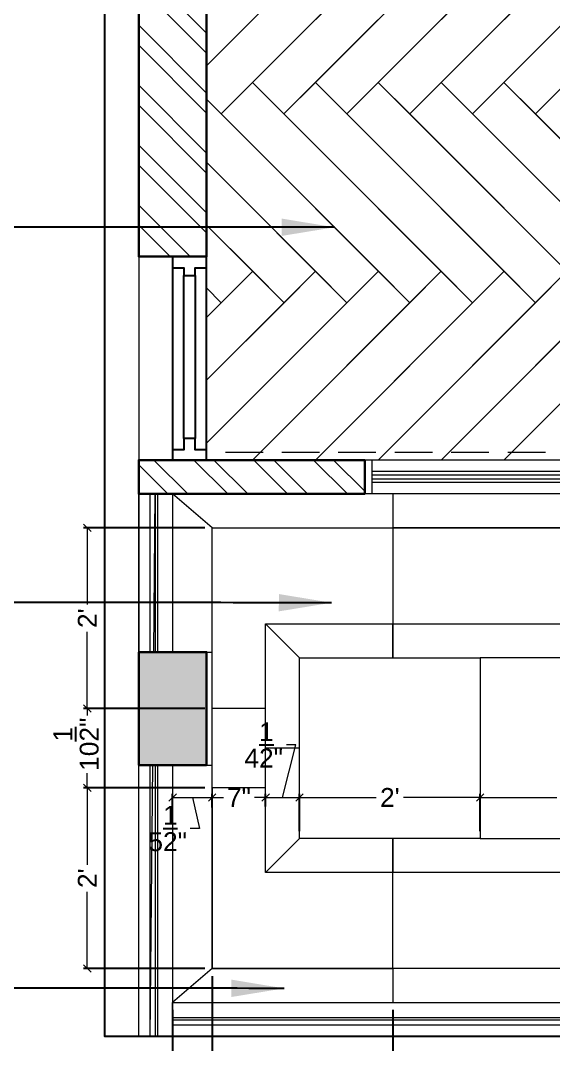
# Model space of a CAD drawing. Header units: millimetres. Extents: x 56222 to 3066687, y -650199 to -121287.
# Drawn here: x 151947.5 to 152018.3, y -179747.2 to -179611.3 of the extents above; entities that cross this region are included whole.
import ezdxf

# ---------------------------------------------------------------- set-up
doc = ezdxf.new("R2010")
doc.units = ezdxf.units.MM
doc.header["$MEASUREMENT"] = 0
doc.header["$PDMODE"] = 35
doc.linetypes.add('ACAD_ISO02W100', pattern=[15, 12, -3])
doc.linetypes.add('DASHED', pattern=[0.75, 0.5, -0.25])
doc.layers.get('Defpoints').update_dxf_attribs({"color": 220})
for name, color, linetype, lineweight in [('COLUMN', 1, 'Continuous', 30), ('dim05', 1, 'Continuous', 13), ('FIRST FLOOR', 7, 'Continuous', 9), ('FIRST FLOOR ( DW_RAIL )', 7, 'Continuous', 9), ('FIRST FLOOR_( D - W & RAILING )', 251, 'Continuous', 9), ('FIRST FLOOR_( PLine )_', 251, 'Continuous', 30), ('Labelling', 1, 'Continuous', 25), ('wall', 7, 'Continuous', 30), ('XX~SLAB ( BEAM )~ ( DIM )', 7, 'Continuous', 9)]:
    doc.layers.add(name, color=color, linetype=linetype, lineweight=lineweight)
doc.layers.add('GROUND FLOOR  ( Text )', color=251, linetype='Continuous')
doc.layers.add('hatch', color=253, linetype='Continuous', lineweight=0, transparency=0.4)
doc.layers.add('XX~SLAB ( PLINE )', color=251, linetype='Continuous', plot=False)
doc.styles.add('Arial', font='arial.ttf')
doc.styles.add('Cn_BT_9 ( BOLD )', font='swisscb.ttf', dxfattribs={"height": 9})
doc.styles.get("Standard").update_dxf_attribs({"font": 'arial.ttf', "height": 6})
doc.dimstyles.new('Cn_BT_9 ( BOLD )', dxfattribs={"dimtxt": 9, "dimasz": 5, "dimexe": 1.5, "dimexo": 0, "dimgap": 0.09, "dimtad": 0, "dimzin": 3, "dimdsep": 46, "dimlunit": 4, "dimtxsty": 'Cn_BT_9 ( BOLD )', "dimblk": 'DOT', "dimcen": 0.09, "dimdle": 1.5, "dimclrd": 251, "dimclre": 251, "dimclrt": 5, "dimadec": 0, "dimazin": 0, "dimtfac": 0.75, "dimtofl": 0, "dimtmove": 0, "dimatfit": 3, "dimfxl": 0, "dimtolj": 1, "dimtzin": 0, "dimlwd": 15, "dimlwe": 15, "dimarcsym": 0})
doc.dimstyles.new('ISO-25', dxfattribs={"dimtxt": 2.5, "dimasz": 1, "dimexe": 0.5, "dimexo": 1, "dimtad": 0, "dimdec": 1, "dimlunit": 4, "dimtxsty": 'Standard', "dimblk": 'OBLIQUE', "dimcen": 2.5, "dimclrd": 1, "dimclre": 1, "dimclrt": 5, "dimadec": 0, "dimazin": 0, "dimtfac": 1, "dimtdec": 1, "dimtmove": 0, "dimatfit": 3, "dimfxl": 1, "dimlwd": -1, "dimarcsym": 0})

# ---------------------------------------------------------------- blocks, each defined once
blk = doc.blocks.new('_Oblique')
at = {"layer": 'wall', "color": 0, "lineweight": -2}
blk.add_line((-0.5, -0.5), (0.5, 0.5), dxfattribs=at)
blk = doc.blocks.new('*D150')
at = {"layer": 'Defpoints', "color": 0, "lineweight": 30, "transparency": 16777216}
for p in [(151972.94, -179737.13), (151967.69, -179741.63), (151972.94, -179751.49)]:
    blk.add_point(p, dxfattribs=at)
at = {"layer": 'dim05', "color": 1, "linetype": 'Continuous', "lineweight": -2, "transparency": 16777216}
for p, q in [((151972.94, -179738.13), (151972.94, -179751.99)), ((151967.69, -179742.63), (151967.69, -179751.99))]:
    blk.add_line(p, q, dxfattribs=at)
at = {"layer": 'dim05', "color": 1, "linetype": 'Continuous', "transparency": 16777216}
blk.add_line((151967.69, -179751.49), (151972.94, -179751.49), dxfattribs=at)
at = {"layer": 'dim05', "color": 1, "transparency": 16777216, "rotation": 180}
blk.add_blockref('_Oblique', (151967.69, -179751.49), dxfattribs=at)
at = {"layer": 'dim05', "color": 1, "transparency": 16777216}
blk.add_blockref('_Oblique', (151972.94, -179751.49), dxfattribs=at)
at = {"layer": 'dim05', "color": 5, "lineweight": 25, "transparency": 16777216, "insert": (151970.31, -179754.84), "char_height": 2.5, "attachment_point": 5, "style": 'Arial'}
blk.add_mtext('5{\\H1x;\\S1/2;}"', dxfattribs=at)
blk = doc.blocks.new('*D151')
at = {"layer": 'Defpoints', "color": 0, "lineweight": 30, "transparency": 16777216}
for p in [(151972.94, -179737.13), (151996.92, -179741.63), (151996.92, -179751.49)]:
    blk.add_point(p, dxfattribs=at)
at = {"layer": 'dim05', "color": 1, "linetype": 'Continuous', "lineweight": -2, "transparency": 16777216}
for p, q in [((151972.94, -179738.13), (151972.94, -179751.99)), ((151996.92, -179742.63), (151996.92, -179751.99))]:
    blk.add_line(p, q, dxfattribs=at)
at = {"layer": 'dim05', "color": 1, "linetype": 'Continuous', "transparency": 16777216}
for p, q in [((151972.94, -179751.49), (151983.13, -179751.49)), ((151996.92, -179751.49), (151986.73, -179751.49))]:
    blk.add_line(p, q, dxfattribs=at)
at = {"layer": 'dim05', "color": 1, "transparency": 16777216, "rotation": 180}
blk.add_blockref('_Oblique', (151972.94, -179751.49), dxfattribs=at)
at = {"layer": 'dim05', "color": 1, "transparency": 16777216}
blk.add_blockref('_Oblique', (151996.92, -179751.49), dxfattribs=at)
at = {"layer": 'dim05', "color": 5, "lineweight": 25, "transparency": 16777216, "insert": (151984.93, -179751.49), "char_height": 2.5, "attachment_point": 5, "style": 'Arial'}
blk.add_mtext("2'", dxfattribs=at)
blk = doc.blocks.new('*D152')
at = {"layer": 'Defpoints', "color": 0, "lineweight": 30, "transparency": 16777216}
for p in [(151996.92, -179741.63), (152020.91, -179741.63), (152020.91, -179751.49)]:
    blk.add_point(p, dxfattribs=at)
at = {"layer": 'dim05', "color": 1, "linetype": 'Continuous', "lineweight": -2, "transparency": 16777216}
for p, q in [((151996.92, -179742.63), (151996.92, -179751.99)), ((152020.91, -179742.63), (152020.91, -179751.99))]:
    blk.add_line(p, q, dxfattribs=at)
at = {"layer": 'dim05', "color": 1, "linetype": 'Continuous', "transparency": 16777216}
for p, q in [((151996.92, -179751.49), (152007.12, -179751.49)), ((152020.91, -179751.49), (152010.71, -179751.49))]:
    blk.add_line(p, q, dxfattribs=at)
at = {"layer": 'dim05', "color": 1, "transparency": 16777216, "rotation": 180}
blk.add_blockref('_Oblique', (151996.92, -179751.49), dxfattribs=at)
at = {"layer": 'dim05', "color": 1, "transparency": 16777216}
blk.add_blockref('_Oblique', (152020.91, -179751.49), dxfattribs=at)
at = {"layer": 'dim05', "color": 5, "lineweight": 25, "transparency": 16777216, "insert": (152008.92, -179751.49), "char_height": 2.5, "attachment_point": 5, "style": 'Arial'}
blk.add_mtext("2'", dxfattribs=at)
blk = doc.blocks.new('*D157')
at = {"layer": 'Defpoints', "color": 0, "lineweight": 30, "transparency": 16777216}
for p in [(151956.35, -179713.15), (151972.94, -179713.15), (151972.94, -179737.13)]:
    blk.add_point(p, dxfattribs=at)
at = {"layer": 'dim05', "color": 1, "linetype": 'Continuous', "lineweight": -2, "transparency": 16777216}
for p, q in [((151971.94, -179713.15), (151955.85, -179713.15)), ((151971.94, -179737.13), (151955.85, -179737.13))]:
    blk.add_line(p, q, dxfattribs=at)
at = {"layer": 'dim05', "color": 1, "linetype": 'Continuous', "transparency": 16777216}
for p, q in [((151956.35, -179713.15), (151956.35, -179723.35)), ((151956.35, -179737.13), (151956.35, -179726.94))]:
    blk.add_line(p, q, dxfattribs=at)
at = {"layer": 'dim05', "color": 1, "transparency": 16777216}
for p, rotation in [((151956.35, -179713.15), 90), ((151956.35, -179737.13), 270)]:
    blk.add_blockref('_Oblique', p, dxfattribs=dict(at, rotation=rotation))
at = {"layer": 'dim05', "color": 5, "lineweight": 25, "transparency": 16777216, "insert": (151956.35, -179725.14), "char_height": 2.5, "attachment_point": 5, "rotation": 90, "style": 'Arial'}
blk.add_mtext("2'", dxfattribs=at)
blk = doc.blocks.new('*D158')
at = {"layer": 'Defpoints', "color": 0, "lineweight": 30, "transparency": 16777216}
for p in [(151956.35, -179702.62), (151972.94, -179702.62), (151972.94, -179713.15)]:
    blk.add_point(p, dxfattribs=at)
at = {"layer": 'dim05', "color": 1, "linetype": 'Continuous', "lineweight": -2, "transparency": 16777216}
for p, q in [((151971.94, -179702.62), (151955.85, -179702.62)), ((151971.94, -179713.15), (151955.85, -179713.15))]:
    blk.add_line(p, q, dxfattribs=at)
at = {"layer": 'dim05', "color": 1, "linetype": 'Continuous', "transparency": 16777216}
for p, q in [((151956.35, -179702.62), (151956.35, -179703.54)), ((151956.35, -179713.15), (151956.35, -179711.19))]:
    blk.add_line(p, q, dxfattribs=at)
at = {"layer": 'dim05', "color": 1, "transparency": 16777216}
for p, rotation in [((151956.35, -179702.62), 90), ((151956.35, -179713.15), 270)]:
    blk.add_blockref('_Oblique', p, dxfattribs=dict(at, rotation=rotation))
at = {"layer": 'dim05', "color": 5, "lineweight": 25, "transparency": 16777216, "insert": (151954.87, -179707.36), "char_height": 2.5, "attachment_point": 5, "rotation": 90, "style": 'Arial'}
blk.add_mtext('10{\\H1x;\\S1/2;}"', dxfattribs=at)
blk = doc.blocks.new('*D159')
at = {"layer": 'Defpoints', "color": 0, "lineweight": 30, "transparency": 16777216}
for p in [(151956.35, -179678.63), (151972.94, -179678.63), (151972.94, -179702.62)]:
    blk.add_point(p, dxfattribs=at)
at = {"layer": 'dim05', "color": 1, "linetype": 'Continuous', "lineweight": -2, "transparency": 16777216}
for p, q in [((151971.94, -179678.63), (151955.85, -179678.63)), ((151971.94, -179702.62), (151955.85, -179702.62))]:
    blk.add_line(p, q, dxfattribs=at)
at = {"layer": 'dim05', "color": 1, "linetype": 'Continuous', "transparency": 16777216}
for p, q in [((151956.35, -179678.63), (151956.35, -179688.83)), ((151956.35, -179702.62), (151956.35, -179692.42))]:
    blk.add_line(p, q, dxfattribs=at)
at = {"layer": 'dim05', "color": 1, "transparency": 16777216}
for p, rotation in [((151956.35, -179678.63), 90), ((151956.35, -179702.62), 270)]:
    blk.add_blockref('_Oblique', p, dxfattribs=dict(at, rotation=rotation))
at = {"layer": 'dim05', "color": 5, "lineweight": 25, "transparency": 16777216, "insert": (151956.35, -179690.63), "char_height": 2.5, "attachment_point": 5, "rotation": 90, "style": 'Arial'}
blk.add_mtext("2'", dxfattribs=at)
blk = doc.blocks.new('*D160')
at = {"layer": 'Defpoints', "color": 0, "lineweight": 30, "transparency": 16777216}
for p in [(151972.94, -179714.42), (151967.69, -179716.73), (151972.94, -179716.77)]:
    blk.add_point(p, dxfattribs=at)
at = {"layer": 'dim05', "color": 1, "linetype": 'Continuous', "lineweight": -2, "transparency": 16777216}
for p, q in [((151967.69, -179715.73), (151967.69, -179713.92)), ((151972.94, -179715.77), (151972.94, -179713.92))]:
    blk.add_line(p, q, dxfattribs=at)
at = {"layer": 'dim05', "color": 1, "linetype": 'Continuous', "transparency": 16777216}
for p, q in [((151967.69, -179714.42), (151972.94, -179714.42)), ((151970.31, -179714.42), (151971.25, -179718.56)), ((151971.25, -179718.56), (151970, -179718.56))]:
    blk.add_line(p, q, dxfattribs=at)
at = {"layer": 'dim05', "color": 1, "transparency": 16777216, "rotation": 180}
blk.add_blockref('_Oblique', (151967.69, -179714.42), dxfattribs=at)
at = {"layer": 'dim05', "color": 1, "transparency": 16777216}
blk.add_blockref('_Oblique', (151972.94, -179714.42), dxfattribs=at)
at = {"layer": 'dim05', "color": 5, "lineweight": 25, "transparency": 16777216, "insert": (151967.03, -179718.56), "char_height": 2.5, "attachment_point": 5, "style": 'Arial'}
blk.add_mtext('5{\\H1x;\\S1/2;}"', dxfattribs=at)
blk = doc.blocks.new('*D161')
at = {"layer": 'Defpoints', "color": 0, "lineweight": 30, "transparency": 16777216}
for p in [(151980.03, -179714.42), (151972.94, -179716.77), (151980.03, -179716.64)]:
    blk.add_point(p, dxfattribs=at)
at = {"layer": 'dim05', "color": 1, "linetype": 'Continuous', "lineweight": -2, "transparency": 16777216}
for p, q in [((151972.94, -179715.77), (151972.94, -179713.92)), ((151980.03, -179715.64), (151980.03, -179713.92))]:
    blk.add_line(p, q, dxfattribs=at)
at = {"layer": 'dim05', "color": 1, "linetype": 'Continuous', "transparency": 16777216}
for p, q in [((151972.94, -179714.42), (151974.43, -179714.42)), ((151980.03, -179714.42), (151978.54, -179714.42))]:
    blk.add_line(p, q, dxfattribs=at)
at = {"layer": 'dim05', "color": 1, "transparency": 16777216, "rotation": 180}
blk.add_blockref('_Oblique', (151972.94, -179714.42), dxfattribs=at)
at = {"layer": 'dim05', "color": 1, "transparency": 16777216}
blk.add_blockref('_Oblique', (151980.03, -179714.42), dxfattribs=at)
at = {"layer": 'dim05', "color": 5, "lineweight": 25, "transparency": 16777216, "insert": (151976.49, -179714.42), "char_height": 2.5, "attachment_point": 5, "style": 'Arial'}
blk.add_mtext('7"', dxfattribs=at)
blk = doc.blocks.new('*D162')
at = {"layer": 'Defpoints', "color": 0, "lineweight": 30, "transparency": 16777216}
for p in [(151984.53, -179714.42), (151984.53, -179716.4), (151980.03, -179716.64)]:
    blk.add_point(p, dxfattribs=at)
at = {"layer": 'dim05', "color": 1, "linetype": 'Continuous', "transparency": 16777216}
for p, q in [((151982.28, -179714.42), (151984.06, -179707.45)), ((151984.06, -179707.45), (151982.81, -179707.45)), ((151980.03, -179714.42), (151984.53, -179714.42))]:
    blk.add_line(p, q, dxfattribs=at)
at = {"layer": 'dim05', "color": 1, "linetype": 'Continuous', "lineweight": -2, "transparency": 16777216}
for p, q in [((151980.03, -179715.64), (151980.03, -179713.92)), ((151984.53, -179715.4), (151984.53, -179713.92))]:
    blk.add_line(p, q, dxfattribs=at)
at = {"layer": 'dim05', "color": 1, "transparency": 16777216, "rotation": 180}
blk.add_blockref('_Oblique', (151980.03, -179714.42), dxfattribs=at)
at = {"layer": 'dim05', "color": 1, "transparency": 16777216}
blk.add_blockref('_Oblique', (151984.53, -179714.42), dxfattribs=at)
at = {"layer": 'dim05', "color": 5, "lineweight": 25, "transparency": 16777216, "insert": (151979.78, -179707.45), "char_height": 2.5, "attachment_point": 5, "style": 'Arial'}
blk.add_mtext('4{\\H1x;\\S1/2;}"', dxfattribs=at)
blk = doc.blocks.new('*D163')
at = {"layer": 'Defpoints', "color": 0, "lineweight": 30, "transparency": 16777216}
for p in [(152008.52, -179714.42), (151984.53, -179719.88), (152008.52, -179719.88)]:
    blk.add_point(p, dxfattribs=at)
at = {"layer": 'dim05', "color": 1, "linetype": 'Continuous', "lineweight": -2, "transparency": 16777216}
for p, q in [((151984.53, -179718.88), (151984.53, -179713.92)), ((152008.52, -179718.88), (152008.52, -179713.92))]:
    blk.add_line(p, q, dxfattribs=at)
at = {"layer": 'dim05', "color": 1, "linetype": 'Continuous', "transparency": 16777216}
for p, q in [((151984.53, -179714.42), (151994.73, -179714.42)), ((152008.52, -179714.42), (151998.32, -179714.42))]:
    blk.add_line(p, q, dxfattribs=at)
at = {"layer": 'dim05', "color": 1, "transparency": 16777216, "rotation": 180}
blk.add_blockref('_Oblique', (151984.53, -179714.42), dxfattribs=at)
at = {"layer": 'dim05', "color": 1, "transparency": 16777216}
blk.add_blockref('_Oblique', (152008.52, -179714.42), dxfattribs=at)
at = {"layer": 'dim05', "color": 5, "lineweight": 25, "transparency": 16777216, "insert": (151996.53, -179714.42), "char_height": 2.5, "attachment_point": 5, "style": 'Arial'}
blk.add_mtext("2'", dxfattribs=at)
blk = doc.blocks.new('*D164')
at = {"layer": 'Defpoints', "color": 0, "lineweight": 30, "transparency": 16777216}
for p in [(152032.5, -179714.42), (152008.52, -179719.88), (152032.5, -179719.88)]:
    blk.add_point(p, dxfattribs=at)
at = {"layer": 'dim05', "color": 1, "linetype": 'Continuous', "lineweight": -2, "transparency": 16777216}
for p, q in [((152008.52, -179718.88), (152008.52, -179713.92)), ((152032.5, -179718.88), (152032.5, -179713.92))]:
    blk.add_line(p, q, dxfattribs=at)
at = {"layer": 'dim05', "color": 1, "linetype": 'Continuous', "transparency": 16777216}
for p, q in [((152008.52, -179714.42), (152018.71, -179714.42)), ((152032.5, -179714.42), (152022.31, -179714.42))]:
    blk.add_line(p, q, dxfattribs=at)
at = {"layer": 'dim05', "color": 1, "transparency": 16777216, "rotation": 180}
blk.add_blockref('_Oblique', (152008.52, -179714.42), dxfattribs=at)
at = {"layer": 'dim05', "color": 1, "transparency": 16777216}
blk.add_blockref('_Oblique', (152032.5, -179714.42), dxfattribs=at)
at = {"layer": 'dim05', "color": 5, "lineweight": 25, "transparency": 16777216, "insert": (152020.51, -179714.42), "char_height": 2.5, "attachment_point": 5, "style": 'Arial'}
blk.add_mtext("2'", dxfattribs=at)
blk = doc.blocks.new('_Dot')
at = {"color": 0, "linetype": 'ByBlock', "lineweight": -2}
blk.add_line((-0.5, 0), (-1, 0), dxfattribs=at)
at = {"color": 0, "linetype": 'ByBlock', "const_width": 0.5}
blk.add_lwpolyline([(-0.25, 0, 1), (0.25, 0, 1)], format="xyb", close=True, dxfattribs=at)

msp = doc.modelspace()

# ---------------------------------------------------------------- hatches: boundary and pattern name
at = {"layer": 'hatch', "lineweight": 0, "true_color": 0x636466, "transparency": 33554610}
h = msp.add_hatch(dxfattribs=at)
h.set_pattern_fill('ANSI32', color=251, scale=15, angle=90, style=0)
h.paths.add_polyline_path([(151972.188, -179560.135), (151963.188, -179560.135), (151963.188, -179642.635), (151972.188, -179642.635)])
h.paths.add_polyline_path([(151972.188, -179483.635), (152060.188, -179483.635), (152060.188, -179481.135), (152060.188, -179479.135), (151963.188, -179479.135), (151963.188, -179483.635), (151963.188, -179545.135), (151972.188, -179545.135)])
h.paths.add_polyline_path([(152126.688, -179426.635), (152117.688, -179426.635), (152117.688, -179479.135), (152105.688, -179479.135), (152105.688, -179483.635), (152122.188, -179483.635), (152122.188, -179560.135), (152222.688, -179560.135), (152222.688, -179557.135), (152222.688, -179531.635), (152220.188, -179531.635), (152218.188, -179531.635), (152218.188, -179555.635), (152147.322, -179555.635), (152126.688, -179555.635), (152126.688, -179530.865), (152126.688, -179483.635), (152147.322, -179483.635), (152188.188, -179483.635), (152188.188, -179481.135), (152188.188, -179479.135), (152126.688, -179479.135)])
h.paths.add_polyline_path([(152222.688, -179426.635), (152218.188, -179426.635), (152218.188, -179501.635), (152222.688, -179501.635), (152222.688, -179461.175)])
h.paths.add_polyline_path([(152227.188, -179404.135), (152258.688, -179404.135), (152258.688, -179399.635), (152144.688, -179399.635), (152144.688, -179404.135), (152218.188, -179404.135), (152218.188, -179417.635), (152227.188, -179417.635)])
h.paths.add_polyline_path([(152126.688, -179399.635), (151963.188, -179399.635), (151963.188, -179417.635), (151972.188, -179417.635), (151972.188, -179404.135), (152117.688, -179404.135), (152117.688, -179417.635), (152126.688, -179417.635)])
h.paths.add_polyline_path([(151972.188, -179432.635), (151963.188, -179432.635), (151963.188, -179461.135), (151972.188, -179461.135)])
h.paths.add_polyline_path([(152363.688, -179399.635), (152318.688, -179399.635), (152318.688, -179404.135), (152354.688, -179404.135), (152354.688, -179413.945), (152354.688, -179417.635), (152363.688, -179417.635)])
h.paths.add_polyline_path([(152354.688, -179555.635), (152293.554, -179555.635), (152279.688, -179555.635), (152279.688, -179560.135), (152340.054, -179560.135), (152354.688, -179560.135)])
h.paths.add_polyline_path([(152264.688, -179555.635), (152258.688, -179555.635), (152258.688, -179560.135), (152264.688, -179560.135)])
h.paths.add_polyline_path([(152363.688, -179570.635), (152359.188, -179570.635), (152359.188, -179607.365), (152359.188, -179654.594), (152359.188, -179687.635), (152340.054, -179687.635), (152321.683, -179687.635), (152321.683, -179692.135), (152354.688, -179692.135), (152354.688, -179695.135), (152363.688, -179695.135)])
h.paths.add_polyline_path([(152350.751, -179659.908), (152377.223, -179659.908), (152377.223, -179651.665), (152350.751, -179651.665)], flags=9)
h = msp.add_hatch(dxfattribs=at)
h.set_pattern_fill('ANSI32', color=251, scale=15, angle=90, style=0)
h.paths.add_polyline_path([(152264.688, -179701.135), (152164.188, -179701.135), (152164.188, -179705.635), (152164.188, -179710.135), (152264.688, -179710.135)])
h.paths.add_polyline_path([(152131.188, -179701.135), (152126.688, -179701.135), (152126.688, -179710.135), (152131.188, -179710.135)])
h.paths.add_polyline_path([(152126.688, -179710.135), (152122.188, -179710.135), (152122.188, -179746.135), (152126.688, -179746.135)])
h.paths.add_polyline_path([(152126.688, -179620.135), (152122.188, -179620.135), (152122.188, -179669.107), (152122.188, -179669.635), (152101.188, -179669.635), (152101.188, -179674.135), (152122.188, -179674.135), (152122.188, -179695.135), (152126.688, -179695.135)])
h.paths.add_polyline_path([(151993.188, -179669.635), (151972.188, -179669.635), (151963.188, -179669.635), (151963.188, -179674.135), (151993.188, -179674.135)])
h.paths.add_polyline_path([(152269.188, -179654.594), (152269.188, -179607.365), (152269.188, -179600.635), (152264.688, -179600.635), (152264.688, -179607.365), (152264.688, -179695.135), (152273.688, -179695.135), (152273.688, -179692.135), (152297.683, -179692.135), (152297.683, -179687.635), (152269.188, -179687.635)])
h.paths.add_polyline_path([(152350.751, -179659.908), (152377.223, -179659.908), (152377.223, -179651.665), (152350.751, -179651.665)], flags=9)
h.paths.add_polyline_path([(152067.798, -179476.158), (152080.132, -179476.158), (152080.132, -179472.037), (152067.798, -179472.037)], flags=9)
h.paths.add_polyline_path([(152196.027, -179476.158), (152208.361, -179476.158), (152208.361, -179472.037), (152196.027, -179472.037)], flags=9)
h.paths.add_polyline_path([(152227.306, -179548.22), (152250.277, -179548.22), (152250.277, -179539.843), (152227.306, -179539.843)], flags=9)
h.paths.add_polyline_path([(152194.906, -179499.479), (152217.877, -179499.479), (152217.877, -179491.103), (152194.906, -179491.103)], flags=9)
h.paths.add_polyline_path([(152167.6, -179548.817), (152193.928, -179548.817), (152193.928, -179533.748), (152167.6, -179533.748)], flags=9)
h.paths.add_polyline_path([(152161.703, -179461.01), (152188.03, -179461.01), (152188.03, -179445.941), (152161.703, -179445.941)], flags=9)
h.paths.add_polyline_path([(152259.517, -179496.97), (152289.332, -179496.97), (152289.332, -179475.133), (152259.517, -179475.133)], flags=9)
h.paths.add_polyline_path([(152022.856, -179449.802), (152072.344, -179449.802), (152072.344, -179434.728), (152022.856, -179434.728)], flags=9)
h = msp.add_hatch(dxfattribs=at)
h.set_pattern_fill('AR-CONC', color=251, scale=0.5)
h.set_pattern_definition([(50, (0, 0), (3.586300913, -0.313760675), [0.375, -4.125]), (355, (0, 0), (-0.69375667, 3.76096067), [0.3, -3.3]), (100.4514445, (0.299, -0.026), (2.892544234, 3.447199955), [0.31870096, -3.50571056]), (46.1842, (0, 1), (5.33620665, -0.8275964), [0.5625, -6.1875]), (96.6356355, (0.4447, 0.931), (4.67330973, 4.870593), [0.47805171, -5.2585688]), (351.184164, (0, 1), (4.67330973, 4.870593), [0.45, -4.95]), (21, (0.5, 0.75), (2.98453526, -2.013094453), [0.375, -4.125]), (326, (0.5, 0.75), (1.21657666, 3.625750225), [0.3, -3.3]), (71.4514447, (0.7487, 0.5822), (4.201111884, 1.612655764), [0.31870095, -3.50571056]), (37.5, (0, 0), (0.0607992766, 1.664469269), [0, -3.26, 0, -3.35, 0, -3.3125]), (7.5, (0, 0), (1.315347687, 1.97205856), [0, -1.91, 0, -3.185, 0, -1.2625]), (327.5, (-1.115, 0), (2.669112181, -0.112774359), [0, -1.25, 0, -3.9, 0, -5.175]), (317.5, (-1.615, 0), (2.915930847, 0.500524912), [0, -1.625, 0, -2.59, 0, -3.675])])
h.paths.add_polyline_path([(151972.188, -179695.135), (151963.188, -179695.135), (151963.188, -179710.135), (151972.188, -179710.135)])
h.paths.add_polyline_path([(152067.798, -179476.158), (152080.132, -179476.158), (152080.132, -179472.037), (152067.798, -179472.037)], flags=9)
h.paths.add_polyline_path([(152196.027, -179476.158), (152208.361, -179476.158), (152208.361, -179472.037), (152196.027, -179472.037)], flags=9)
h.paths.add_polyline_path([(152269.557, -179582.303), (152292.529, -179582.303), (152292.529, -179573.926), (152269.557, -179573.926)], flags=9)
h.paths.add_polyline_path([(152241.391, -179582.041), (152264.362, -179582.041), (152264.362, -179573.664), (152241.391, -179573.664)], flags=9)
h.paths.add_polyline_path([(152227.306, -179548.22), (152250.277, -179548.22), (152250.277, -179539.843), (152227.306, -179539.843)], flags=9)
h.paths.add_polyline_path([(152194.906, -179499.479), (152217.877, -179499.479), (152217.877, -179491.103), (152194.906, -179491.103)], flags=9)
h.paths.add_polyline_path([(152141.551, -179607.588), (152153.824, -179607.588), (152153.824, -179595.023), (152141.551, -179595.023)], flags=9)
h.paths.add_polyline_path([(152299.66, -179702.174), (152323.936, -179702.174), (152323.936, -179691.703), (152299.66, -179691.703)], flags=9)
h.paths.add_polyline_path([(152167.6, -179548.817), (152193.928, -179548.817), (152193.928, -179533.748), (152167.6, -179533.748)], flags=9)
h.paths.add_polyline_path([(152161.703, -179461.01), (152188.03, -179461.01), (152188.03, -179445.941), (152161.703, -179445.941)], flags=9)
h.paths.add_polyline_path([(152259.517, -179496.97), (152289.332, -179496.97), (152289.332, -179475.133), (152259.517, -179475.133)], flags=9)
h.paths.add_polyline_path([(152194.155, -179582.082), (152239.061, -179582.082), (152239.061, -179573.705), (152194.155, -179573.705)], flags=9)
h.paths.add_polyline_path([(152033.961, -179595.627), (152065.101, -179595.627), (152065.101, -179573.79), (152033.961, -179573.79)], flags=9)
h.paths.add_polyline_path([(152022.856, -179449.802), (152072.344, -179449.802), (152072.344, -179434.728), (152022.856, -179434.728)], flags=9)

# ---------------------------------------------------------------- linework, layer by layer
at = {"layer": 'COLUMN'}
msp.add_lwpolyline([(151963.188, -179695.135), (151972.188, -179695.135), (151972.188, -179710.135), (151963.188, -179710.135)], close=True, dxfattribs=at)
at = {"layer": 'FIRST FLOOR'}
for p, q in [((151963.188, -179399.635), (151963.188, -179710.135)), ((151972.188, -179669.635), (151972.188, -179483.635)), ((151963.188, -179642.635), (151972.188, -179642.635)), ((151993.188, -179669.635), (151972.188, -179669.635)), ((151993.188, -179669.635), (151972.188, -179669.635)), ((151993.188, -179669.635), (151993.188, -179674.135)), ((152122.188, -179674.135), (151963.188, -179674.135))]:
    msp.add_line(p, q, dxfattribs=at)
at = {"layer": 'FIRST FLOOR', "ltscale": 0.7}
msp.add_lwpolyline([(152122.188, -179710.135), (152122.188, -179746.135), (151958.688, -179746.135), (151958.688, -179399.635), (151963.188, -179399.635)], dxfattribs=at)
at = {"layer": 'FIRST FLOOR'}
msp.add_lwpolyline([(151967.688, -179710.135), (151967.688, -179746.135), (151963.188, -179746.135), (151963.188, -179674.135), (151967.688, -179674.135), (151967.688, -179695.135)], dxfattribs=at)
at = {"layer": 'FIRST FLOOR', "color": 1, "linetype": 'ACAD_ISO02W100', "ltscale": 0.7}
msp.add_lwpolyline([(152122.188, -179746.135), (151963.188, -179746.135), (151963.188, -179674.135)], dxfattribs=at)
at = {"layer": 'FIRST FLOOR'}
msp.add_lwpolyline([(151967.688, -179741.635), (152122.188, -179741.635), (152122.188, -179746.135), (151967.688, -179746.135)], close=True, dxfattribs=at)
at = {"layer": 'FIRST FLOOR ( DW_RAIL )'}
msp.add_line((152101.188, -179669.635), (151993.188, -179669.635), dxfattribs=at)
msp.add_lwpolyline([(151994.188, -179674.135), (151994.188, -179669.635)], dxfattribs=at)
for points in [[(151994.188, -179671.135), (152100.188, -179671.135), (152100.188, -179671.635), (151994.188, -179671.635)], [(151994.188, -179672.135), (152100.188, -179672.135), (152100.188, -179672.635), (151994.188, -179672.635)]]:
    msp.add_lwpolyline(points, close=True, dxfattribs=at)
at = {"layer": 'FIRST FLOOR_( D - W & RAILING )', "color": 32}
for points in [[(151964.688, -179695.135), (151964.688, -179674.135), (151965.688, -179674.135), (151965.688, -179695.135)], [(151965.184, -179695.135), (151965.388, -179674.135), (151965.388, -179695.135)], [(151965.688, -179710.135), (151965.688, -179746.135), (151964.688, -179746.135), (151965.038, -179710.135)], [(151965.388, -179710.135), (151965.388, -179746.135), (151964.688, -179746.135), (151964.688, -179710.135)]]:
    msp.add_lwpolyline(points, dxfattribs=at)
msp.add_lwpolyline([(151967.688, -179744.635), (151967.688, -179743.635), (152122.188, -179743.635), (152122.188, -179744.635), (151967.688, -179744.635), (151967.688, -179743.935), (152122.188, -179743.935), (152122.188, -179744.635)], close=True, dxfattribs=at)
at = {"layer": 'FIRST FLOOR_( PLine )_'}
msp.add_lwpolyline([(151963.188, -179483.635), (151963.188, -179642.635), (151972.188, -179642.635), (151972.188, -179483.635)], dxfattribs=at)
msp.add_lwpolyline([(151972.188, -179669.635), (151993.188, -179669.635), (151993.188, -179674.135), (151963.188, -179674.135), (151963.188, -179669.635), (151963.188, -179669.635), (151963.188, -179669.635), (151972.188, -179669.635)], close=True, dxfattribs=at)
at = {"layer": 'GROUND FLOOR  ( Text )', "lineweight": 0, "ltscale": 10}
for p, q in [((151972.938, -179678.635), (151967.688, -179674.135)), ((151996.923, -179674.135), (151996.923, -179678.635)), ((151984.533, -179695.892), (151980.033, -179691.392)), ((151980.033, -179691.392), (152109.754, -179691.392)), ((151980.033, -179724.378), (151980.033, -179691.392)), ((151996.923, -179695.892), (151996.923, -179691.392)), ((151972.188, -179695.135), (151972.938, -179695.135)), ((151984.533, -179707.885), (151980.033, -179707.885)), ((151972.188, -179710.135), (151972.938, -179710.135)), ((151984.533, -179719.878), (151980.033, -179724.378)), ((151996.923, -179719.878), (151996.923, -179724.378)), ((152109.754, -179724.378), (151980.033, -179724.378)), ((151972.938, -179737.135), (151967.688, -179741.635)), ((151996.923, -179737.135), (151996.923, -179741.635))]:
    msp.add_line(p, q, dxfattribs=at)
for points in [[(151972.938, -179678.635), (152116.849, -179678.635), (152116.849, -179737.135), (151972.938, -179737.135)], [(151984.533, -179695.892), (152008.519, -179695.892), (152008.519, -179719.878), (151984.533, -179719.878)], [(152032.504, -179695.892), (152008.519, -179695.892), (152008.519, -179719.878), (152032.504, -179719.878)]]:
    msp.add_lwpolyline(points, close=True, dxfattribs=at)
for points in [[(151980.033, -179702.621), (151972.938, -179702.621), (151972.938, -179678.635), (151996.923, -179678.635), (151996.923, -179695.892)], [(152020.908, -179695.892), (152020.908, -179678.635), (151996.923, -179678.635), (151996.923, -179695.892)], [(151980.033, -179713.149), (151972.938, -179713.149), (151972.938, -179737.135), (151996.923, -179737.135), (151996.923, -179719.878)], [(152020.908, -179719.878), (152020.908, -179737.135), (151996.923, -179737.135), (151996.923, -179719.878)]]:
    msp.add_lwpolyline(points, dxfattribs=at)
at = {"layer": 'Labelling', "color": 251, "linetype": 'DASHED', "lineweight": 0, "ltscale": 10, "true_color": 0x636466}
msp.add_line((152122.188, -179668.635), (151972.188, -179668.635), dxfattribs=at)
at = {"layer": 'XX~SLAB ( BEAM )~ ( DIM )', "color": 244, "lineweight": 0, "true_color": 0x991b1e}
for points in [[(151972.188, -179617.298), (151995.009, -179594.476), (151999.181, -179598.648), (151974.128, -179623.701), (151972.188, -179621.76)], [(151972.188, -179608.954), (151986.665, -179594.476), (151990.837, -179598.648), (151972.188, -179617.298)], [(151972.188, -179630.104), (151990.837, -179648.754), (151995.009, -179644.582), (151972.188, -179621.76)], [(151972.188, -179638.448), (151982.493, -179648.754), (151986.665, -179644.582), (151972.188, -179630.104)], [(151972.188, -179646.792), (151974.15, -179648.754), (151978.322, -179644.582), (151972.188, -179638.448)], [(151972.188, -179667.403), (151995.009, -179644.582), (151999.181, -179648.754), (151978.3, -179669.635)], [(151972.188, -179659.06), (151986.665, -179644.582), (151990.837, -179648.754), (151972.188, -179667.403)], [(151972.188, -179650.716), (151978.322, -179644.582), (151982.493, -179648.754), (151972.188, -179659.06)], [(151978.3, -179669.635), (152003.353, -179644.582), (152007.525, -179648.754), (151986.644, -179669.635)], [(151986.644, -179669.635), (152011.697, -179644.582), (152015.869, -179648.754), (151994.988, -179669.635)], [(151994.988, -179669.635), (151994.988, -179669.635), (152020.041, -179644.582), (152024.213, -179648.754), (152003.332, -179669.635)], [(152003.332, -179669.635), (152003.332, -179669.635), (152028.385, -179644.582), (152032.557, -179648.754), (152011.676, -179669.635)], [(152011.676, -179669.635), (152011.676, -179669.635), (152036.729, -179644.582), (152040.9, -179648.754), (152020.02, -179669.635)], [(151972.188, -179646.792), (151974.15, -179648.754), (151972.188, -179650.716)]]:
    msp.add_lwpolyline(points, dxfattribs=at)
for points in [[(151982.472, -179623.701), (151978.3, -179619.529), (152003.353, -179594.476), (152007.525, -179598.648)], [(151990.816, -179623.701), (151986.644, -179619.529), (152011.697, -179594.476), (152015.869, -179598.648)], [(151999.16, -179623.701), (151994.988, -179619.529), (152020.041, -179594.476), (152024.213, -179598.648)], [(152007.504, -179623.701), (152003.332, -179619.529), (152028.385, -179594.476), (152032.557, -179598.648)], [(152015.848, -179623.701), (152011.676, -179619.529), (152036.729, -179594.476), (152040.9, -179598.648)], [(151978.3, -179619.529), (151974.128, -179623.701), (151999.181, -179648.754), (152003.353, -179644.582)], [(151986.644, -179619.529), (151982.472, -179623.701), (152007.525, -179648.754), (152011.697, -179644.582)], [(151994.988, -179619.529), (151990.816, -179623.701), (152015.869, -179648.754), (152020.041, -179644.582)], [(152003.332, -179619.529), (151999.16, -179623.701), (152024.213, -179648.754), (152028.385, -179644.582)], [(152011.676, -179619.529), (152007.504, -179623.701), (152032.557, -179648.754), (152036.729, -179644.582)], [(152020.02, -179619.529), (152015.848, -179623.701), (152040.9, -179648.754), (152045.072, -179644.582)]]:
    msp.add_lwpolyline(points, close=True, dxfattribs=at)
at = {"layer": 'XX~SLAB ( PLINE )'}
for points in [[(151958.688, -179399.635), (152363.688, -179399.635), (152363.688, -179710.135), (152354.688, -179710.135), (152334.883, -179710.135), (152294.546, -179710.135), (152269.188, -179710.135), (152126.688, -179710.135), (152126.688, -179746.135), (151958.688, -179746.135)], [(151967.688, -179642.635), (151967.688, -179644.135), (151969.188, -179644.135), (151969.188, -179645.166), (151970.688, -179645.166), (151970.688, -179666.787), (151969.188, -179666.787), (151969.188, -179668.287), (151967.688, -179668.287), (151967.688, -179669.635), (151972.188, -179669.635), (151972.188, -179668.287), (151970.688, -179668.287), (151970.688, -179666.787), (151969.188, -179666.787), (151969.188, -179645.166), (151970.688, -179645.166), (151970.688, -179644.135), (151972.188, -179644.135), (151972.188, -179642.635), (151967.688, -179642.635), (151967.688, -179669.635), (151972.188, -179669.635), (151972.188, -179642.635)]]:
    msp.add_lwpolyline(points, close=True, dxfattribs=at)

# ---------------------------------------------------------------- dimensions: what is measured, and where the dimension line sits
at = {"layer": 'dim05', "color": 27, "lineweight": 25, "true_color": 0x7d5120}
for base, p1, p2, picture, middle in [((151956.35, -179678.635), (151972.938, -179702.621), (151972.938, -179678.635), '*D159', (151956.35, -179690.628)), ((151956.35, -179713.149), (151972.938, -179737.135), (151972.938, -179713.149), '*D157', (151956.35, -179725.142))]:
    dim = msp.add_linear_dim(base=base, p1=p1, p2=p2, angle=90, dimstyle='ISO-25', override={"dimtxsty": 'Arial', "dimtmove": 1}, dxfattribs=at)
    dim.commit()
    dim.dimension.update_dxf_attribs({"geometry": picture, "text_midpoint": middle})
dim = msp.add_linear_dim(base=(151956.35, -179702.621), p1=(151972.938, -179713.149), p2=(151972.938, -179702.621), angle=90, dimstyle='ISO-25', override={"dimtxsty": 'Arial', "dimtmove": 1}, dxfattribs=at)
dim.commit()
dim.dimension.update_dxf_attribs({"geometry": '*D158', "text_midpoint": (151954.869, -179707.364), "dimtype": 160})
for base, p1, p2, picture, middle in [((151984.533, -179714.422), (151980.033, -179716.64), (151984.533, -179716.4), '*D162', (151982.182, -179707.449)), ((151972.937712856, -179714.42239413), (151967.687712856, -179716.725385585), (151972.937712856, -179716.768220235), '*D160', (151969.379299582, -179718.558110433)), ((151972.937712856, -179751.485207243), (151967.687712856, -179741.634742258), (151972.937712856, -179737.134742258), '*D150', (151970.312712856, -179754.843547284))]:
    dim = msp.add_linear_dim(base=base, p1=p1, p2=p2, dimstyle='ISO-25', override={"dimtxsty": 'Arial', "dimtmove": 1}, dxfattribs=at)
    dim.commit()
    dim.dimension.update_dxf_attribs({"geometry": picture, "text_midpoint": middle, "dimtype": 160})
for base, p1, p2, picture, middle in [((151980.033, -179714.422), (151972.938, -179716.768), (151980.033, -179716.64), '*D161', (151976.485, -179714.422)), ((152008.519, -179714.422), (151984.533, -179719.878), (152008.519, -179719.878), '*D163', (151996.526, -179714.422)), ((152032.504, -179714.422), (152008.519, -179719.878), (152032.504, -179719.878), '*D164', (152020.511, -179714.422)), ((151996.923, -179751.485), (151972.938, -179737.135), (151996.923, -179741.635), '*D151', (151984.93, -179751.485)), ((152020.908, -179751.485), (151996.923, -179741.635), (152020.908, -179741.635), '*D152', (152008.916, -179751.485))]:
    dim = msp.add_linear_dim(base=base, p1=p1, p2=p2, dimstyle='ISO-25', override={"dimtxsty": 'Arial', "dimtmove": 1}, dxfattribs=at)
    dim.commit()
    dim.dimension.update_dxf_attribs({"geometry": picture, "text_midpoint": middle})

# ---------------------------------------------------------------- leaders
at = {"layer": 'dim05', "color": 10, "lineweight": 30, "path_type": 1}
for points in [[(151989.175, -179638.747), (151923.821, -179638.7)], [(151988.788, -179688.579), (151936.485, -179688.54)], [(151982.495, -179739.761), (151932.444, -179739.724)]]:
    msp.add_leader(points, dimstyle='Cn_BT_9 ( BOLD )', override={"dimasz": 7, "dimclrd": 10}, dxfattribs=at)

doc.saveas('drawing.dxf')
